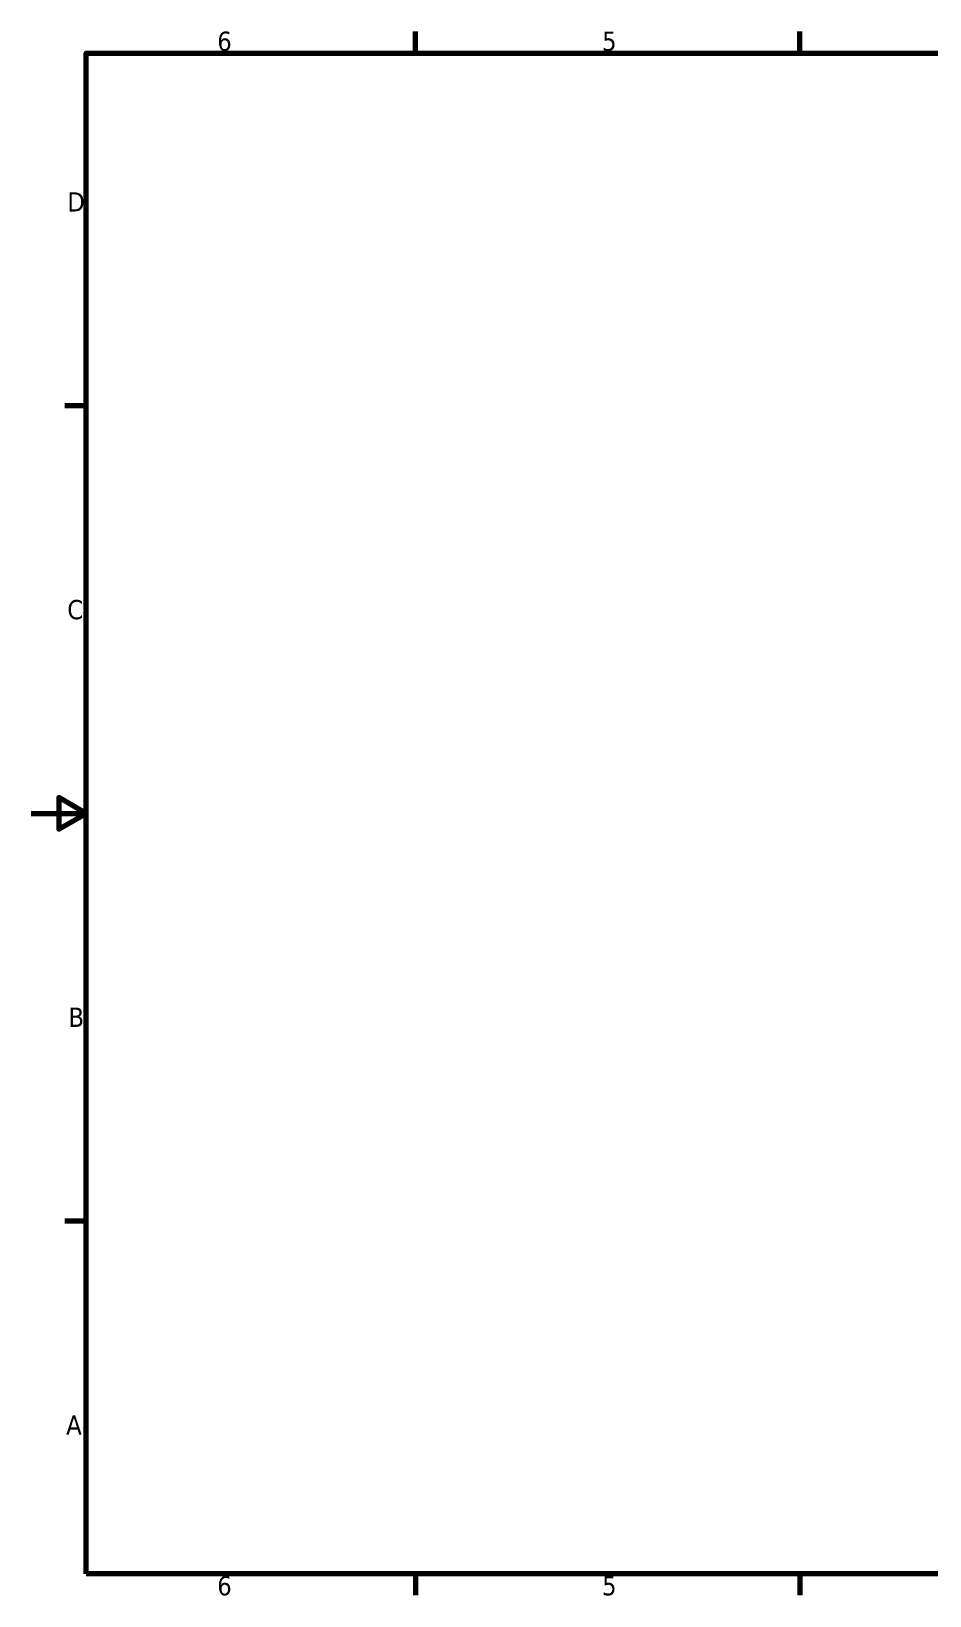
# Model space of a CAD drawing. Header units: millimetres. Extents: x 0 to 8400, y 0 to 5940.
# Drawn here: x 0 to 3273, y 121 to 5819 of the extents above; entities that cross this region are included whole.
import ezdxf

# ---------------------------------------------------------------- set-up
doc = ezdxf.new("R2010")
doc.units = ezdxf.units.MM
doc.header["$LTSCALE"] = 20
doc.layers.add('圖框 (ISO)', color=7, linetype='Continuous', lineweight=70)
doc.styles.add('註記文字 (ISO)', font='tahoma.ttf')

# ---------------------------------------------------------------- blocks, each defined once
blk = doc.blocks.new('圖框 預設圖框')
at = {"layer": '圖框 (ISO)'}
for p, q in [((70, 287), (70, 290.9)), ((140, 287), (140, 290.9)), ((10, 222.75), (6.1, 222.75)), ((10, 74.25), (6.1, 74.25)), ((70, 10), (70, 6.1)), ((140, 10), (140, 6.1))]:
    blk.add_line(p, q, dxfattribs=at)
at = {"layer": '圖框 (ISO)', "flags": 128}
for points in [[(10, 10), (10, 287), (410, 287), (410, 10), (10, 10)], [(0, 148.5), (10, 148.5), (5, 151.39), (5, 145.61), (10, 148.5)]]:
    blk.add_lwpolyline(points, dxfattribs=at)
at = {"layer": '圖框 (ISO)', "char_height": 3.5, "attachment_point": 7, "style": '註記文字 (ISO)'}
for s, insert in [('6', (33.88, 287.33)), ('5', (103.98, 287.33)), ('D', (6.57, 258.13)), ('C', (6.56, 183.81)), ('B', (6.78, 109.63)), ('A', (6.36, 35.38)), ('6', (33.88, 6.03)), ('5', (103.98, 6.03))]:
    blk.add_mtext(s, dxfattribs=dict(at, insert=insert))

msp = doc.modelspace()

# ---------------------------------------------------------------- block references
at = {"xscale": 20, "yscale": 20, "zscale": 20}
msp.add_blockref('圖框 預設圖框', (0, 0), dxfattribs=at)

doc.saveas('drawing.dxf')
